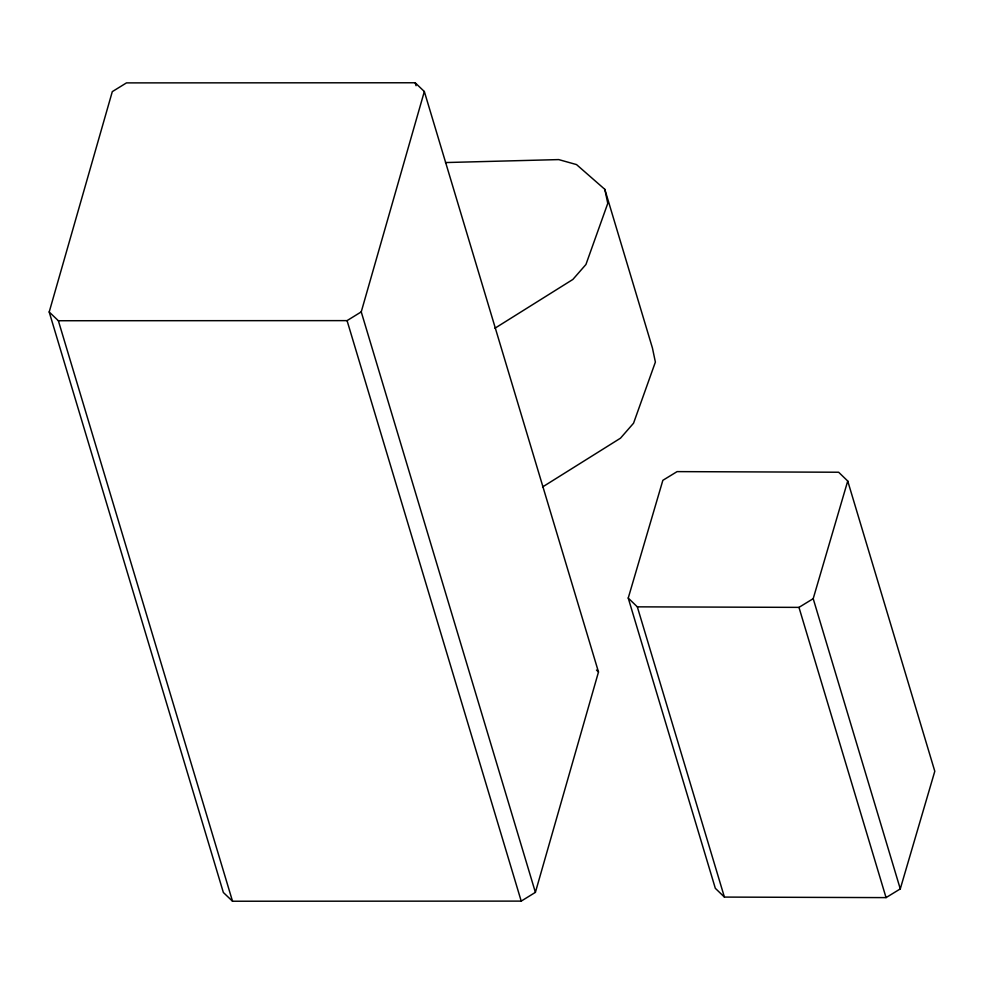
<?xml version="1.0" encoding="UTF-8"?>
<svg xmlns="http://www.w3.org/2000/svg" width="984" height="984" viewBox="0 0 984 984"><rect width="100%" height="100%" fill="white"/><g stroke="black" fill="none" stroke-linecap="round" stroke-linejoin="round"><path stroke-width="1.48" d="M49.2 312.002L112.299 91.635L126.481 82.89L415.174 82.767L424.338 91.512L598.493 671.998L535.394 892.365L521.212 901.11L232.519 901.233L223.356 892.488L49.2 312.002L58.364 320.735L232.519 901.233M535.394 892.365L361.239 311.879L424.338 91.512M628.235 598.063L662.859 480.315L677.09 471.619L838.639 472.234L847.728 481.016L934.8 771.259L900.274 888.909L886.055 897.617L724.409 897.088L715.319 888.306L628.235 598.063L637.324 606.845L724.409 897.088M900.274 888.909L813.202 598.666L847.728 481.016M494.927 328.238L572.86 279.456L585.935 264.499L607.768 203.368L604.816 189.334L576.526 164.586L558.715 159.593L445.518 162.557M542.553 486.969L620.486 438.188L633.548 423.218L655.381 362.087L652.441 348.053L604.816 189.334M58.364 320.735L347.069 320.624L361.239 311.879M637.324 606.845L798.971 607.374L813.202 598.666M596.464 670.055L598.493 671.998M798.971 607.374L886.055 897.617M415.174 82.767L416.06 85.706M347.069 320.624L521.212 901.11"/></g></svg>
